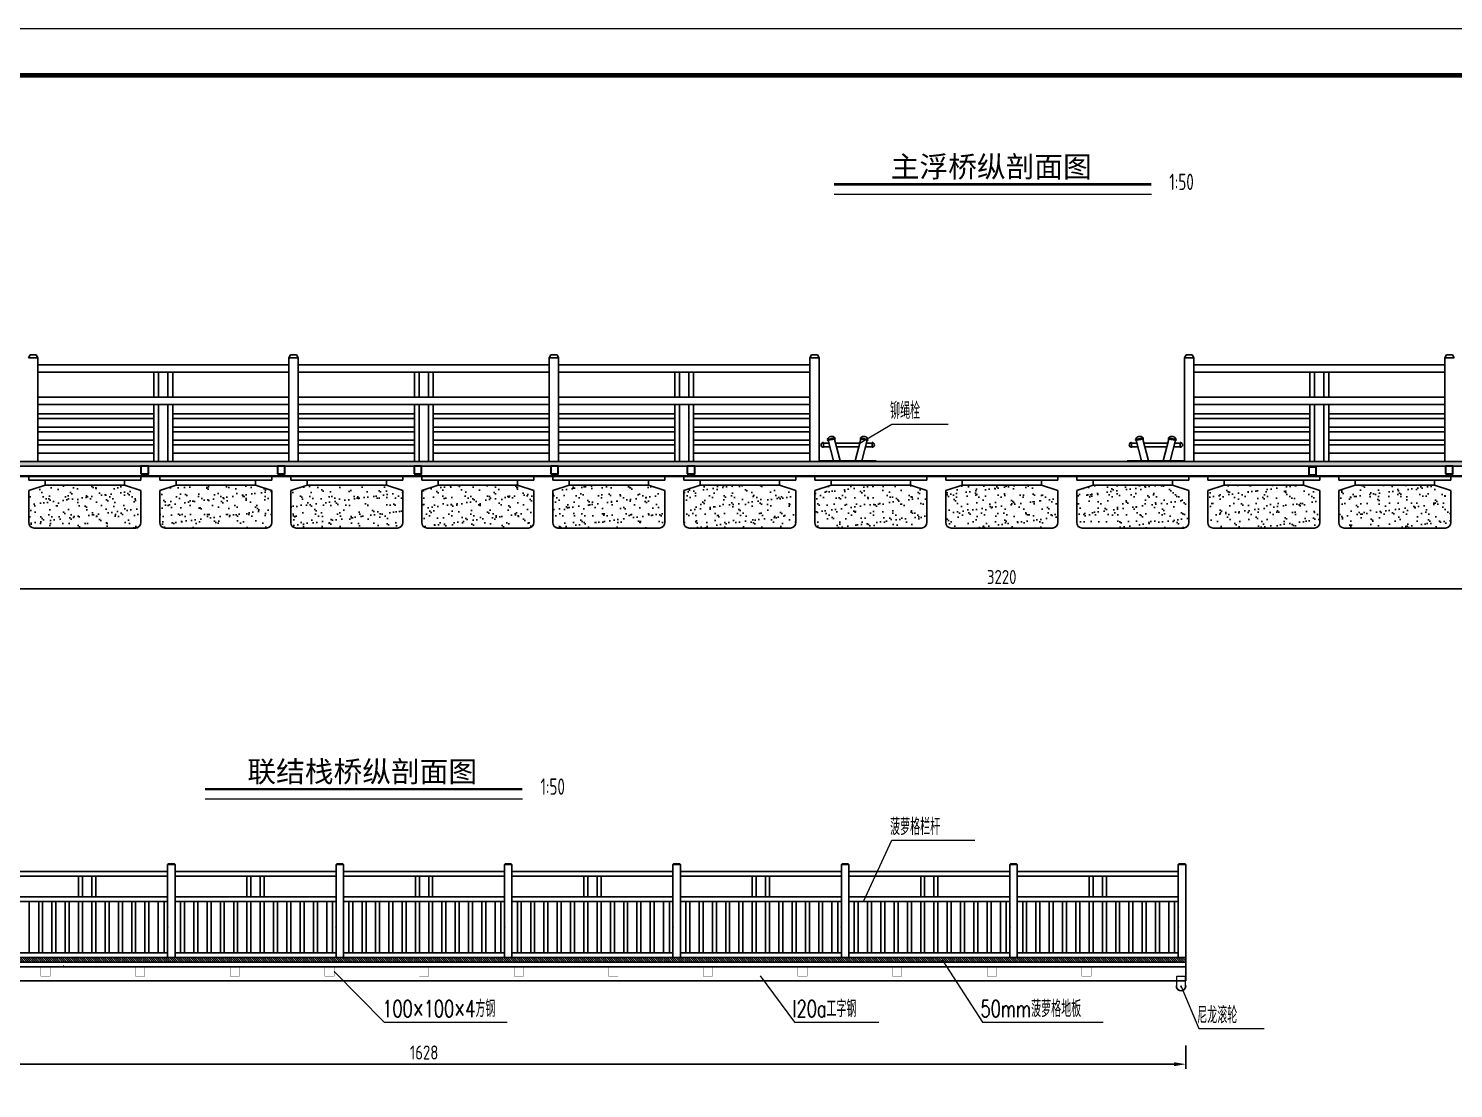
# Model space of a CAD drawing. Header units: inches. Extents: x 23 to 70, y 0 to 119.
# Drawn here: x 31.71 to 46.94, y 9.22 to 20.55 of the extents above; entities that cross this region are included whole.
import ezdxf
from ezdxf.enums import TextEntityAlignment as Align

# ---------------------------------------------------------------- set-up
doc = ezdxf.new("R2010")
doc.units = ezdxf.units.IN
doc.header["$MEASUREMENT"] = 0
for name, color, linetype, lineweight in [('00标注文字', 2, 'Continuous', 15), ('JZYS-01-文本层', 7, 'Continuous', 18), ('PUBTEXT', 161, 'Continuous', 0)]:
    doc.layers.add(name, color=color, linetype=linetype, lineweight=lineweight)
for name, color, linetype in [('DXPM', 4, 'Continuous'), ('lmmt', 2, 'Continuous'), ('图框', 7, 'Continuous'), ('标尺', 1, 'Continuous'), ('栏杆', 2, 'Continuous'), ('粗线', 6, 'Continuous'), ('辅助', 7, 'Continuous')]:
    doc.layers.add(name, color=color, linetype=linetype)
doc.styles.get("Standard").update_dxf_attribs({"font": 'txt', "bigfont": 'gbcbig.shx'})
doc.styles.add('TSSD_Dimension', font='tssdeng.shx', dxfattribs={"width": 0.8, "bigfont": 'hztxt.shx'})
doc.styles.add('黑体', font='')
doc.styles.get('黑体').set_extended_font_data('SimHei')
doc.dimstyles.new('TSSD_200_1_3.5', dxfattribs={"dimscale": 0.25, "dimtxt": 2.85, "dimasz": 2.5, "dimexe": 1, "dimexo": 2.5, "dimgap": 1, "dimtad": 1, "dimdec": 0, "dimlfac": 100, "dimzin": 0, "dimdsep": 46, "dimtxsty": 'TSSD_Dimension', "dimcen": 0, "dimdle": 1, "dimclrd": 3, "dimclre": 3, "dimclrt": 7, "dimadec": 1, "dimazin": 0, "dimtfac": 1, "dimtdec": 0, "dimtix": 1, "dimtmove": 2, "dimatfit": 3, "dimfxl": 5, "dimfxlon": 1, "dimtolj": 1, "dimtzin": 0, "dimarcsym": 0})

# ---------------------------------------------------------------- blocks, each defined once
blk = doc.blocks.new('1234')
at = {"layer": '栏杆'}
h = blk.add_hatch(dxfattribs=at)
h.set_pattern_fill('ANSI31', color=251, scale=5)
h.set_pattern_definition([(45, (0, 13.417), (-11.22532015, 11.22532015), [])])
h.paths.add_polyline_path([(7417846, 3829169), (7434126, 3829169), (7434126, 3829219), (7417846, 3829219)])
at = {"layer": 'PUBTEXT', "color": 7, "linetype": 'ByBlock', "lineweight": 0, "ltscale": 0.15}
for p, q in [((7428726, 3829169), (7429811, 3829169)), ((7429836, 3829129), (7429837, 3829129))]:
    blk.add_line(p, q, dxfattribs=at)
at = {"layer": 'PUBTEXT', "color": 7, "linetype": 'ByBlock', "lineweight": 0, "ltscale": 0.15, "const_width": 3.12}
for points in [[(7417846, 3829019), (7417846, 3829119), (7417946, 3829119), (7417946, 3829019)], [(7418857, 3829019), (7418857, 3829119), (7418957, 3829119), (7418957, 3829019)], [(7419868, 3829019), (7419868, 3829119), (7419968, 3829119), (7419968, 3829019)], [(7420879, 3829019), (7420879, 3829119), (7420979, 3829119), (7420979, 3829019)], [(7421891, 3829019), (7421891, 3829119), (7421991, 3829119), (7421991, 3829019)], [(7422902, 3829019), (7422902, 3829119), (7423002, 3829119), (7423002, 3829019)], [(7423913, 3829019), (7423913, 3829119), (7424013, 3829119), (7424013, 3829019)], [(7424924, 3829019), (7424924, 3829119), (7425024, 3829119), (7425024, 3829019)], [(7425936, 3829019), (7425936, 3829119), (7426036, 3829119), (7426036, 3829019)], [(7426947, 3829019), (7426947, 3829119), (7427047, 3829119), (7427047, 3829019)], [(7427958, 3829019), (7427958, 3829119), (7428058, 3829119), (7428058, 3829019)], [(7428969, 3829019), (7428969, 3829119), (7429069, 3829119), (7429069, 3829019)], [(7429981, 3829019), (7429981, 3829119), (7430081, 3829119), (7430081, 3829019)]]:
    blk.add_lwpolyline(points, close=True, dxfattribs=at)
at = {"layer": '栏杆', "color": 2}
for p, q in [((7417846, 3830212), (7417853, 3830219)), ((7417846, 3830212), (7417846, 3829219)), ((7417926, 3830212), (7417846, 3830212)), ((7417853, 3830219), (7417918, 3830219)), ((7417926, 3830212), (7417918, 3830219)), ((7417926, 3830212), (7417926, 3829219)), ((7419646, 3830212), (7419653, 3830219)), ((7419646, 3830212), (7419646, 3829219)), ((7419726, 3830212), (7419646, 3830212)), ((7419653, 3830219), (7419718, 3830219)), ((7419726, 3830212), (7419718, 3830219)), ((7419726, 3830212), (7419726, 3829219)), ((7421446, 3830212), (7421453, 3830219)), ((7421446, 3830212), (7421446, 3829219)), ((7421526, 3830212), (7421446, 3830212)), ((7421453, 3830219), (7421518, 3830219)), ((7421526, 3830212), (7421518, 3830219)), ((7421526, 3830212), (7421526, 3829219)), ((7423246, 3830212), (7423253, 3830219)), ((7423246, 3830212), (7423246, 3829219)), ((7423326, 3830212), (7423246, 3830212)), ((7423253, 3830219), (7423318, 3830219)), ((7423326, 3830212), (7423318, 3830219)), ((7423326, 3830212), (7423326, 3829219)), ((7425046, 3830212), (7425053, 3830219)), ((7425046, 3830212), (7425046, 3829219)), ((7425126, 3830212), (7425046, 3830212)), ((7425053, 3830219), (7425118, 3830219)), ((7425126, 3830212), (7425118, 3830219)), ((7425126, 3830212), (7425126, 3829219)), ((7426846, 3830212), (7426853, 3830219)), ((7426846, 3830212), (7426846, 3829219)), ((7426926, 3830212), (7426846, 3830212)), ((7426853, 3830219), (7426918, 3830219)), ((7426926, 3830212), (7426918, 3830219)), ((7426926, 3830212), (7426926, 3829219)), ((7428646, 3830212), (7428653, 3830219)), ((7428646, 3830212), (7428646, 3829219)), ((7428726, 3830212), (7428646, 3830212)), ((7428653, 3830219), (7428718, 3830219)), ((7428726, 3830212), (7428718, 3830219)), ((7428726, 3830212), (7428726, 3829219)), ((7419646, 3830139), (7417926, 3830139)), ((7419646, 3830089), (7417926, 3830089)), ((7418694, 3830089), (7418694, 3829869)), ((7418736, 3830089), (7418736, 3829869)), ((7418836, 3830089), (7418836, 3829869)), ((7418878, 3830089), (7418878, 3829869)), ((7421446, 3830139), (7419726, 3830139)), ((7421446, 3830089), (7419726, 3830089)), ((7420494, 3830089), (7420494, 3829869)), ((7420536, 3830089), (7420536, 3829869)), ((7420636, 3830089), (7420636, 3829869)), ((7420678, 3830089), (7420678, 3829869)), ((7423246, 3830139), (7421526, 3830139)), ((7423246, 3830089), (7421526, 3830089)), ((7422294, 3830089), (7422294, 3829869)), ((7422336, 3830089), (7422336, 3829869)), ((7422436, 3830089), (7422436, 3829869)), ((7422478, 3830089), (7422478, 3829869)), ((7425046, 3830139), (7423326, 3830139)), ((7425046, 3830089), (7423326, 3830089)), ((7424094, 3830089), (7424094, 3829869)), ((7424136, 3830089), (7424136, 3829869)), ((7424236, 3830089), (7424236, 3829869)), ((7424278, 3830089), (7424278, 3829869)), ((7426846, 3830139), (7425126, 3830139)), ((7426846, 3830089), (7425126, 3830089)), ((7425894, 3830089), (7425894, 3829869)), ((7425936, 3830089), (7425936, 3829869)), ((7426036, 3830089), (7426036, 3829869)), ((7426078, 3830089), (7426078, 3829869)), ((7428646, 3830139), (7426926, 3830139)), ((7428646, 3830089), (7426926, 3830089)), ((7427694, 3830089), (7427694, 3829869)), ((7427736, 3830089), (7427736, 3829869)), ((7427836, 3830089), (7427836, 3829869)), ((7427878, 3830089), (7427878, 3829869)), ((7430446, 3830139), (7428726, 3830139)), ((7430446, 3830089), (7428726, 3830089)), ((7429494, 3830089), (7429494, 3829869)), ((7429536, 3830089), (7429536, 3829869)), ((7429636, 3830089), (7429636, 3829869)), ((7429678, 3830089), (7429678, 3829869)), ((7417926, 3829869), (7418711, 3829869)), ((7417926, 3829819), (7418711, 3829819)), ((7417964, 3829819), (7417964, 3829269)), ((7418026, 3829819), (7418026, 3829269)), ((7418126, 3829819), (7418126, 3829269)), ((7418168, 3829819), (7418168, 3829269)), ((7418268, 3829819), (7418268, 3829269)), ((7418310, 3829819), (7418310, 3829269)), ((7418410, 3829819), (7418410, 3829269)), ((7418452, 3829819), (7418452, 3829269)), ((7418552, 3829819), (7418552, 3829269)), ((7418594, 3829819), (7418594, 3829269)), ((7418694, 3829819), (7418694, 3829269)), ((7418711, 3829869), (7419646, 3829869)), ((7418711, 3829819), (7419646, 3829819)), ((7418736, 3829819), (7418736, 3829269)), ((7418836, 3829819), (7418836, 3829269)), ((7418878, 3829819), (7418878, 3829269)), ((7418978, 3829819), (7418978, 3829269)), ((7419020, 3829819), (7419020, 3829269)), ((7419120, 3829819), (7419120, 3829269)), ((7419162, 3829819), (7419162, 3829269)), ((7419262, 3829819), (7419262, 3829269)), ((7419304, 3829819), (7419304, 3829269)), ((7419404, 3829819), (7419404, 3829269)), ((7419446, 3829819), (7419446, 3829269)), ((7419546, 3829819), (7419546, 3829269)), ((7419588, 3829819), (7419588, 3829269)), ((7419726, 3829869), (7420511, 3829869)), ((7419726, 3829819), (7420511, 3829819)), ((7419764, 3829819), (7419764, 3829269)), ((7419826, 3829819), (7419826, 3829269)), ((7419926, 3829819), (7419926, 3829269)), ((7419968, 3829819), (7419968, 3829269)), ((7420068, 3829819), (7420068, 3829269)), ((7420110, 3829819), (7420110, 3829269)), ((7420210, 3829819), (7420210, 3829269)), ((7420252, 3829819), (7420252, 3829269)), ((7420352, 3829819), (7420352, 3829269)), ((7420394, 3829819), (7420394, 3829269)), ((7420494, 3829819), (7420494, 3829269)), ((7420511, 3829869), (7421446, 3829869)), ((7420511, 3829819), (7421446, 3829819)), ((7420536, 3829819), (7420536, 3829269)), ((7420636, 3829819), (7420636, 3829269)), ((7420678, 3829819), (7420678, 3829269)), ((7420778, 3829819), (7420778, 3829269)), ((7420820, 3829819), (7420820, 3829269)), ((7420920, 3829819), (7420920, 3829269)), ((7420962, 3829819), (7420962, 3829269)), ((7421062, 3829819), (7421062, 3829269)), ((7421104, 3829819), (7421104, 3829269)), ((7421204, 3829819), (7421204, 3829269)), ((7421246, 3829819), (7421246, 3829269)), ((7421346, 3829819), (7421346, 3829269)), ((7421388, 3829819), (7421388, 3829269)), ((7421526, 3829869), (7422311, 3829869)), ((7421526, 3829819), (7422311, 3829819)), ((7421564, 3829819), (7421564, 3829269)), ((7421626, 3829819), (7421626, 3829269)), ((7421726, 3829819), (7421726, 3829269)), ((7421768, 3829819), (7421768, 3829269)), ((7421868, 3829819), (7421868, 3829269)), ((7421910, 3829819), (7421910, 3829269)), ((7422010, 3829819), (7422010, 3829269)), ((7422052, 3829819), (7422052, 3829269)), ((7422152, 3829819), (7422152, 3829269)), ((7422194, 3829819), (7422194, 3829269)), ((7422294, 3829819), (7422294, 3829269)), ((7422311, 3829869), (7423246, 3829869)), ((7422311, 3829819), (7423246, 3829819)), ((7422336, 3829819), (7422336, 3829269)), ((7422436, 3829819), (7422436, 3829269)), ((7422478, 3829819), (7422478, 3829269)), ((7422578, 3829819), (7422578, 3829269)), ((7422620, 3829819), (7422620, 3829269)), ((7422720, 3829819), (7422720, 3829269)), ((7422762, 3829819), (7422762, 3829269)), ((7422862, 3829819), (7422862, 3829269)), ((7422904, 3829819), (7422904, 3829269)), ((7423004, 3829819), (7423004, 3829269)), ((7423046, 3829819), (7423046, 3829269)), ((7423146, 3829819), (7423146, 3829269)), ((7423188, 3829819), (7423188, 3829269)), ((7423326, 3829869), (7424111, 3829869)), ((7423326, 3829819), (7424111, 3829819)), ((7423364, 3829819), (7423364, 3829269)), ((7423426, 3829819), (7423426, 3829269)), ((7423526, 3829819), (7423526, 3829269)), ((7423568, 3829819), (7423568, 3829269)), ((7423668, 3829819), (7423668, 3829269)), ((7423710, 3829819), (7423710, 3829269)), ((7423810, 3829819), (7423810, 3829269)), ((7423852, 3829819), (7423852, 3829269)), ((7423952, 3829819), (7423952, 3829269)), ((7423994, 3829819), (7423994, 3829269)), ((7424094, 3829819), (7424094, 3829269)), ((7424111, 3829869), (7425046, 3829869)), ((7424111, 3829819), (7425046, 3829819)), ((7424136, 3829819), (7424136, 3829269)), ((7424236, 3829819), (7424236, 3829269)), ((7424278, 3829819), (7424278, 3829269)), ((7424378, 3829819), (7424378, 3829269)), ((7424420, 3829819), (7424420, 3829269)), ((7424520, 3829819), (7424520, 3829269)), ((7424562, 3829819), (7424562, 3829269)), ((7424662, 3829819), (7424662, 3829269)), ((7424704, 3829819), (7424704, 3829269)), ((7424804, 3829819), (7424804, 3829269)), ((7424846, 3829819), (7424846, 3829269)), ((7424946, 3829819), (7424946, 3829269)), ((7424988, 3829819), (7424988, 3829269)), ((7425126, 3829869), (7425911, 3829869)), ((7425126, 3829819), (7425911, 3829819)), ((7425164, 3829819), (7425164, 3829269)), ((7425226, 3829819), (7425226, 3829269)), ((7425326, 3829819), (7425326, 3829269)), ((7425368, 3829819), (7425368, 3829269)), ((7425468, 3829819), (7425468, 3829269)), ((7425510, 3829819), (7425510, 3829269)), ((7425610, 3829819), (7425610, 3829269)), ((7425652, 3829819), (7425652, 3829269)), ((7425752, 3829819), (7425752, 3829269)), ((7425794, 3829819), (7425794, 3829269)), ((7425894, 3829819), (7425894, 3829269)), ((7425911, 3829869), (7426846, 3829869)), ((7425911, 3829819), (7426846, 3829819)), ((7425936, 3829819), (7425936, 3829269)), ((7426036, 3829819), (7426036, 3829269)), ((7426078, 3829819), (7426078, 3829269)), ((7426178, 3829819), (7426178, 3829269)), ((7426220, 3829819), (7426220, 3829269)), ((7426320, 3829819), (7426320, 3829269)), ((7426362, 3829819), (7426362, 3829269)), ((7426462, 3829819), (7426462, 3829269)), ((7426504, 3829819), (7426504, 3829269)), ((7426604, 3829819), (7426604, 3829269)), ((7426646, 3829819), (7426646, 3829269)), ((7426746, 3829819), (7426746, 3829269)), ((7426788, 3829819), (7426788, 3829269)), ((7426926, 3829869), (7427711, 3829869)), ((7426926, 3829819), (7427711, 3829819)), ((7426964, 3829819), (7426964, 3829269)), ((7427026, 3829819), (7427026, 3829269)), ((7427126, 3829819), (7427126, 3829269)), ((7427168, 3829819), (7427168, 3829269)), ((7427268, 3829819), (7427268, 3829269)), ((7427310, 3829819), (7427310, 3829269)), ((7427410, 3829819), (7427410, 3829269)), ((7427452, 3829819), (7427452, 3829269)), ((7427552, 3829819), (7427552, 3829269)), ((7427594, 3829819), (7427594, 3829269)), ((7427694, 3829819), (7427694, 3829269)), ((7427711, 3829869), (7428646, 3829869)), ((7427711, 3829819), (7428646, 3829819)), ((7427736, 3829819), (7427736, 3829269)), ((7427836, 3829819), (7427836, 3829269)), ((7427878, 3829819), (7427878, 3829269)), ((7427978, 3829819), (7427978, 3829269)), ((7428020, 3829819), (7428020, 3829269)), ((7428120, 3829819), (7428120, 3829269)), ((7428162, 3829819), (7428162, 3829269)), ((7428262, 3829819), (7428262, 3829269)), ((7428304, 3829819), (7428304, 3829269)), ((7428404, 3829819), (7428404, 3829269)), ((7428446, 3829819), (7428446, 3829269)), ((7428546, 3829819), (7428546, 3829269)), ((7428588, 3829819), (7428588, 3829269)), ((7428726, 3829869), (7429511, 3829869)), ((7428726, 3829819), (7429511, 3829819)), ((7428764, 3829819), (7428764, 3829269)), ((7428826, 3829819), (7428826, 3829269)), ((7428926, 3829819), (7428926, 3829269)), ((7428968, 3829819), (7428968, 3829269)), ((7429068, 3829819), (7429068, 3829269)), ((7429110, 3829819), (7429110, 3829269)), ((7429210, 3829819), (7429210, 3829269)), ((7429252, 3829819), (7429252, 3829269)), ((7429352, 3829819), (7429352, 3829269)), ((7429394, 3829819), (7429394, 3829269)), ((7429494, 3829819), (7429494, 3829269)), ((7429511, 3829869), (7430446, 3829869)), ((7429511, 3829819), (7430446, 3829819)), ((7429536, 3829819), (7429536, 3829269)), ((7429636, 3829819), (7429636, 3829269)), ((7429678, 3829819), (7429678, 3829269)), ((7429778, 3829819), (7429778, 3829269)), ((7429820, 3829819), (7429820, 3829269)), ((7429920, 3829819), (7429920, 3829269)), ((7429962, 3829819), (7429962, 3829269)), ((7430062, 3829819), (7430062, 3829269)), ((7430104, 3829819), (7430104, 3829269)), ((7430204, 3829819), (7430204, 3829269)), ((7417846, 3829219), (7417926, 3829219)), ((7417926, 3829269), (7418890, 3829269)), ((7418890, 3829269), (7419646, 3829269)), ((7419646, 3829219), (7419726, 3829219)), ((7419726, 3829269), (7420690, 3829269)), ((7420690, 3829269), (7421446, 3829269)), ((7421446, 3829219), (7421526, 3829219)), ((7421526, 3829269), (7422490, 3829269)), ((7422490, 3829269), (7423246, 3829269)), ((7423246, 3829219), (7423326, 3829219)), ((7423326, 3829269), (7424290, 3829269)), ((7424290, 3829269), (7425046, 3829269)), ((7425046, 3829219), (7425126, 3829219)), ((7425126, 3829269), (7426090, 3829269)), ((7426090, 3829269), (7426846, 3829269)), ((7426846, 3829219), (7426926, 3829219)), ((7426926, 3829269), (7427890, 3829269)), ((7427890, 3829269), (7428646, 3829269)), ((7428646, 3829219), (7428726, 3829219)), ((7428726, 3829269), (7429690, 3829269)), ((7429690, 3829269), (7430446, 3829269))]:
    blk.add_line(p, q, dxfattribs=at)
at = {"layer": '栏杆', "color": 7}
for p, q in [((7434126, 3829219), (7417846, 3829219)), ((7417846, 3829169), (7417846, 3828969)), ((7434126, 3829169), (7417846, 3829169)), ((7434126, 3829169), (7428646, 3829169)), ((7434126, 3829119), (7417846, 3829119)), ((7434126, 3828969), (7417846, 3828969))]:
    blk.add_line(p, q, dxfattribs=at)
at = {"layer": '栏杆', "color": 25}
blk.add_lwpolyline([(7417846, 3829169), (7434126, 3829169), (7434126, 3829219), (7417846, 3829219)], close=True, dxfattribs=at)
at = {"layer": '栏杆', "color": 7}
for p in [(7417925, 3829544), (7419725, 3829544), (7421525, 3829544), (7423325, 3829544), (7425125, 3829544), (7426925, 3829544), (7428725, 3829544)]:
    blk.add_point(p, dxfattribs=at)
at = {"layer": '粗线', "linetype": 'ByBlock', "lineweight": 0, "ltscale": 2}
blk.add_line((7417851, 3829017), (7417941, 3829017), dxfattribs=at)
for points in [[(7417851, 3829017), (7417851, 3828909)], [(7417941, 3828909), (7417941, 3829017)]]:
    blk.add_lwpolyline(points, dxfattribs=at)
blk.add_circle((7417896, 3828909), 5, dxfattribs=at)
for radius, start, end in [(50, 154.1581, 25.8419), (45, 180, 0)]:
    blk.add_arc((7417896, 3828909), radius, start, end, dxfattribs=at)
blk = doc.blocks.new('*D215')
at = {"layer": 'Defpoints', "color": 0, "transparency": 16777216}
for p in [(27.799, 10.62), (44.079, 10.52), (44.079, 9.48)]:
    blk.add_point(p, dxfattribs=at)
at = {"layer": '辅助', "color": 3, "linetype": 'ByBlock', "lineweight": -2, "transparency": 16777216}
for p, q in [((27.799, 9.68), (27.799, 9.43)), ((44.079, 9.68), (44.079, 9.43))]:
    blk.add_line(p, q, dxfattribs=at)
at = {"layer": '辅助', "color": 3, "lineweight": -2, "transparency": 16777216}
blk.add_line((27.924, 9.48), (43.954, 9.48), dxfattribs=at)
at = {"layer": '辅助', "color": 3, "transparency": 16777216}
for points in [[(27.924, 9.501), (27.924, 9.459), (27.799, 9.48)], [(43.954, 9.501), (43.954, 9.459), (44.079, 9.48)]]:
    blk.add_solid(points, dxfattribs=at)
at = {"layer": '辅助', "color": 7, "transparency": 16777216, "insert": (35.939, 9.605), "char_height": 0.15, "attachment_point": 5, "style": 'TSSD_Dimension'}
blk.add_mtext('\\A1;1628', dxfattribs=at)
blk = doc.blocks.new('12')
at = {"layer": '标尺'}
h = blk.add_hatch(dxfattribs=at)
h.set_pattern_fill('AR-SAND', color=251, scale=3)
h.set_pattern_definition([(37.5, (1537.07, -550), (-4.8000939, 146.8239712), [0, -115.824, 0, -129.54, 0, -123.825]), (7.5, (1537.07, -550), (134.856985, 215.04753), [0, -62.484, 0, -104.394, 0, -40.005]), (327.5, (1443.35, -550), (237.297711, 0.4311554), [0, -38.1, 0, -137.16, 0, -179.07]), (317.5, (1443.35, -550), (229.0669357, 66.878797), [0, -19.05, 0, -89.916, 0, -102.87])])
h.paths.add_polyline_path([(7326599, 3802014), (7326424, 3802071), (7325574, 3802071), (7325399, 3802014), (7325399, 3801674, 0.414214), (7325459, 3801614), (7326539, 3801614, 0.414214), (7326599, 3801674)])
at = {"layer": '栏杆', "color": 5}
for p, q in [((7325399, 3802164), (7325399, 3802126)), ((7326599, 3802164), (7325399, 3802164)), ((7325399, 3802126), (7326599, 3802126)), ((7325574, 3802071), (7325399, 3802014)), ((7325574, 3802126), (7325574, 3802071)), ((7325574, 3802071), (7326424, 3802071)), ((7326424, 3802126), (7326424, 3802071)), ((7326424, 3802071), (7326599, 3802014)), ((7326599, 3802126), (7326599, 3802164)), ((7325399, 3802014), (7325399, 3801674)), ((7326599, 3801674), (7326599, 3802014)), ((7325459, 3801614), (7326539, 3801614))]:
    blk.add_line(p, q, dxfattribs=at)
for centre, start, end in [((7325459, 3801674), 180, 270), ((7326539, 3801674), 270, 0)]:
    blk.add_arc(centre, 60, start, end, dxfattribs=at)
blk = doc.blocks.new('*D219')
at = {"layer": 'Defpoints', "color": 0, "transparency": 16777216}
for p in [(26.012, 15.76), (58.212, 15.76), (58.212, 14.562)]:
    blk.add_point(p, dxfattribs=at)
at = {"layer": '辅助', "color": 3, "linetype": 'ByBlock', "lineweight": -2, "transparency": 16777216}
for p, q in [((26.012, 14.762), (26.012, 14.512)), ((58.212, 14.762), (58.212, 14.512))]:
    blk.add_line(p, q, dxfattribs=at)
at = {"layer": '辅助', "color": 3, "lineweight": -2, "transparency": 16777216}
blk.add_line((26.137, 14.562), (58.087, 14.562), dxfattribs=at)
at = {"layer": '辅助', "color": 3, "transparency": 16777216}
for points in [[(26.137, 14.583), (26.137, 14.541), (26.012, 14.562)], [(58.087, 14.583), (58.087, 14.541), (58.212, 14.562)]]:
    blk.add_solid(points, dxfattribs=at)
at = {"layer": '辅助', "color": 7, "transparency": 16777216, "insert": (42.112, 14.687), "char_height": 0.15, "attachment_point": 5, "style": 'TSSD_Dimension'}
blk.add_mtext('\\A1;3220', dxfattribs=at)
blk = doc.blocks.new('A$C54130089')
at = {"color": 2}
for p, q in [((35, 204), (40, 204)), ((35, 154), (40, 154)), ((40, 204), (40, 154)), ((40, 199), (99, 199)), ((40, 159), (109, 159)), ((163, 254), (84, 238)), ((148, 10), (91, 228)), ((160, 242), (92, 228)), ((220, 10), (160, 242)), ((171, 199), (429, 199)), ((182, 159), (418, 159)), ((380, 10), (440, 242)), ((437, 254), (516, 238)), ((440, 242), (508, 228)), ((452, 10), (509, 228)), ((560, 159), (491, 159)), ((560, 199), (501, 199)), ((560, 204), (560, 154)), ((565, 204), (560, 204)), ((565, 154), (560, 154))]:
    blk.add_line(p, q, dxfattribs=at)
for points in [[(92, 228), (87, 227), (84, 238, -0.591967), (163, 254), (165, 243), (160, 242)], [(508, 228), (513, 227), (516, 238, 0.591967), (437, 254), (435, 243), (440, 242)]]:
    blk.add_lwpolyline(points, format="xyb", dxfattribs=at)
blk.add_lwpolyline([(-5, 10), (605, 10), (605, 0), (-5, 0)], close=True, dxfattribs=at)
for centre, start, end in [((41, 179), 102.6804, 257.3196), ((559, 179), 282.6804, 77.3196)]:
    blk.add_arc(centre, 25.6, start, end, dxfattribs=at)

msp = doc.modelspace()

# ---------------------------------------------------------------- hatches: boundary and pattern name
at = {"layer": 'lmmt'}
h = msp.add_hatch(dxfattribs=at)
h.set_pattern_fill('BRASS', color=251, scale=0.004)
h.set_pattern_definition([(0, (-7297.74936, -3786.954045), (0, 0.0254), []), (0, (-7297.74936, -3786.941345), (0, 0.0254), [0.0127, -0.00635])])
h.paths.add_polyline_path([(26.012, 15.92), (58.212, 15.92), (58.212, 15.87), (26.012, 15.87)])

# ---------------------------------------------------------------- linework, layer by layer
at = {"linetype": 'Continuous', "lineweight": 18, "const_width": 0.05}
msp.add_lwpolyline([(24.541, 20.05), (59.916, 20.05), (59.916, 0.05), (24.541, 0.05)], close=True, dxfattribs=at)
at = {"layer": '00标注文字'}
for points in [[(40.595, 16.119), (40.936, 16.321), (41.54, 16.321)], [(40.634, 11.22), (40.937, 11.874), (41.825, 11.874)], [(41.475, 10.595), (41.905, 9.93), (43.196, 9.93)], [(34.978, 10.47), (35.512, 9.93), (36.827, 9.93)], [(39.529, 10.426), (39.896, 9.93), (40.8, 9.93)], [(44.029, 10.31), (44.22, 9.862), (44.918, 9.862)]]:
    msp.add_lwpolyline(points, dxfattribs=at)
at = {"layer": 'JZYS-01-文本层', "const_width": 0.025, "flags": 128}
for points in [[(40.321, 18.884), (43.711, 18.884)], [(33.599, 12.419), (36.989, 12.419)]]:
    msp.add_lwpolyline(points, dxfattribs=at)
at = {"layer": 'JZYS-01-文本层', "flags": 128}
for points in [[(40.321, 18.78), (43.711, 18.78)], [(33.599, 12.316), (36.989, 12.316)]]:
    msp.add_lwpolyline(points, dxfattribs=at)
at = {"layer": 'lmmt', "color": 2}
for p, q in [((31.71, 17.03), (31.728, 17.06)), ((31.792, 17.06), (31.728, 17.06)), ((31.81, 17.03), (31.792, 17.06)), ((34.494, 17.03), (34.512, 17.06)), ((34.576, 17.06), (34.512, 17.06)), ((34.594, 17.03), (34.576, 17.06)), ((37.277, 17.03), (37.295, 17.06)), ((37.36, 17.06), (37.295, 17.06)), ((37.377, 17.03), (37.36, 17.06)), ((40.061, 17.03), (40.079, 17.06)), ((40.143, 17.06), (40.079, 17.06)), ((40.161, 17.03), (40.143, 17.06)), ((44.064, 17.03), (44.082, 17.06)), ((44.082, 17.06), (44.146, 17.06)), ((44.164, 17.03), (44.146, 17.06)), ((46.847, 17.03), (46.865, 17.06)), ((46.865, 17.06), (46.93, 17.06)), ((46.947, 17.03), (46.93, 17.06)), ((31.81, 17.03), (31.71, 17.03)), ((31.81, 15.92), (31.81, 17.03)), ((31.81, 16.955), (34.494, 16.955)), ((34.494, 15.92), (34.494, 17.03)), ((34.594, 17.03), (34.494, 17.03)), ((34.594, 15.92), (34.594, 17.03)), ((34.594, 16.955), (37.277, 16.955)), ((37.277, 15.92), (37.277, 17.03)), ((37.377, 17.03), (37.277, 17.03)), ((37.377, 15.92), (37.377, 17.03)), ((37.377, 16.955), (40.061, 16.955)), ((40.061, 15.92), (40.061, 17.03)), ((40.161, 17.03), (40.061, 17.03)), ((40.161, 15.92), (40.161, 17.03)), ((44.064, 15.92), (44.064, 17.03)), ((44.064, 17.03), (44.164, 17.03)), ((44.164, 15.92), (44.164, 17.03)), ((46.847, 16.955), (44.164, 16.955)), ((46.847, 15.92), (46.847, 17.03)), ((46.847, 17.03), (46.947, 17.03)), ((31.81, 16.878), (34.494, 16.878)), ((33.052, 16.878), (33.052, 16.608)), ((33.102, 16.878), (33.102, 16.608)), ((33.202, 16.878), (33.202, 16.608)), ((33.252, 16.878), (33.252, 16.608)), ((34.594, 16.878), (37.277, 16.878)), ((35.836, 16.878), (35.836, 16.608)), ((35.886, 16.878), (35.886, 16.608)), ((35.986, 16.878), (35.986, 16.608)), ((36.036, 16.878), (36.036, 16.608)), ((37.377, 16.878), (40.061, 16.878)), ((38.619, 16.878), (38.619, 16.608)), ((38.669, 16.878), (38.669, 16.608)), ((38.769, 16.878), (38.769, 16.608)), ((38.819, 16.878), (38.819, 16.608)), ((46.847, 16.878), (44.164, 16.878)), ((45.406, 16.878), (45.406, 16.608)), ((45.456, 16.878), (45.456, 16.608)), ((45.556, 16.878), (45.556, 16.608)), ((45.606, 16.878), (45.606, 16.608)), ((31.81, 16.608), (34.494, 16.608)), ((34.594, 16.608), (37.277, 16.608)), ((37.377, 16.608), (40.061, 16.608)), ((46.847, 16.608), (44.164, 16.608)), ((31.81, 16.53), (34.494, 16.53)), ((33.052, 16.53), (33.052, 15.92)), ((33.102, 16.53), (33.102, 15.92)), ((33.202, 16.53), (33.202, 15.92)), ((33.252, 16.53), (33.252, 15.92)), ((34.594, 16.53), (37.277, 16.53)), ((35.836, 16.53), (35.836, 15.92)), ((35.886, 16.53), (35.886, 15.92)), ((35.986, 16.53), (35.986, 15.92)), ((36.036, 16.53), (36.036, 15.92)), ((37.377, 16.53), (40.061, 16.53)), ((38.619, 16.53), (38.619, 15.92)), ((38.669, 16.53), (38.669, 15.92)), ((38.769, 16.53), (38.769, 15.92)), ((38.819, 16.53), (38.819, 15.92)), ((46.847, 16.53), (44.164, 16.53)), ((45.406, 16.53), (45.406, 15.92)), ((45.456, 16.53), (45.456, 15.92)), ((45.556, 16.53), (45.556, 15.92)), ((45.606, 16.53), (45.606, 15.92)), ((31.81, 16.43), (33.052, 16.43)), ((31.81, 16.38), (33.052, 16.38)), ((33.252, 16.43), (34.494, 16.43)), ((33.252, 16.38), (34.494, 16.38)), ((34.594, 16.43), (35.836, 16.43)), ((34.594, 16.38), (35.836, 16.38)), ((36.036, 16.43), (37.277, 16.43)), ((36.036, 16.38), (37.277, 16.38)), ((37.377, 16.43), (38.619, 16.43)), ((37.377, 16.38), (38.619, 16.38)), ((38.819, 16.43), (40.061, 16.43)), ((38.819, 16.38), (40.061, 16.38)), ((45.406, 16.43), (44.164, 16.43)), ((45.406, 16.38), (44.164, 16.38)), ((46.847, 16.43), (45.606, 16.43)), ((46.847, 16.38), (45.606, 16.38)), ((31.81, 16.29), (33.052, 16.29)), ((31.81, 16.24), (33.052, 16.24)), ((31.81, 16.15), (33.052, 16.15)), ((33.252, 16.29), (34.494, 16.29)), ((33.252, 16.24), (34.494, 16.24)), ((33.252, 16.15), (34.494, 16.15)), ((34.594, 16.29), (35.836, 16.29)), ((34.594, 16.24), (35.836, 16.24)), ((34.594, 16.15), (35.836, 16.15)), ((36.036, 16.29), (37.277, 16.29)), ((36.036, 16.24), (37.277, 16.24)), ((36.036, 16.15), (37.277, 16.15)), ((37.377, 16.29), (38.619, 16.29)), ((37.377, 16.24), (38.619, 16.24)), ((37.377, 16.15), (38.619, 16.15)), ((38.819, 16.29), (40.061, 16.29)), ((38.819, 16.24), (40.061, 16.24)), ((38.819, 16.15), (40.061, 16.15)), ((45.406, 16.29), (44.164, 16.29)), ((45.406, 16.24), (44.164, 16.24)), ((45.406, 16.15), (44.164, 16.15)), ((46.847, 16.29), (45.606, 16.29)), ((46.847, 16.24), (45.606, 16.24)), ((46.847, 16.15), (45.606, 16.15)), ((31.81, 16.1), (33.052, 16.1)), ((31.81, 16.01), (33.052, 16.01)), ((33.252, 16.1), (34.494, 16.1)), ((33.252, 16.01), (34.494, 16.01)), ((34.594, 16.1), (35.836, 16.1)), ((34.594, 16.01), (35.836, 16.01)), ((36.036, 16.1), (37.277, 16.1)), ((36.036, 16.01), (37.277, 16.01)), ((37.377, 16.1), (38.619, 16.1)), ((37.377, 16.01), (38.619, 16.01)), ((38.819, 16.1), (40.061, 16.1)), ((38.819, 16.01), (40.061, 16.01)), ((45.406, 16.1), (44.164, 16.1)), ((45.406, 16.01), (44.164, 16.01)), ((46.847, 16.1), (45.606, 16.1)), ((46.847, 16.01), (45.606, 16.01))]:
    msp.add_line(p, q, dxfattribs=at)
at = {"layer": 'lmmt', "color": 0}
for p, q in [((26.012, 15.77), (58.132, 15.77)), ((26.012, 15.76), (58.212, 15.76))]:
    msp.add_line(p, q, dxfattribs=at)
at = {"layer": 'lmmt', "color": 2}
msp.add_lwpolyline([(26.012, 15.92), (58.212, 15.92), (58.212, 15.87), (26.012, 15.87)], close=True, dxfattribs=at)
at = {"layer": 'lmmt', "color": 7, "lineweight": 30}
for points in [[(32.912, 15.79), (32.992, 15.79), (32.992, 15.87), (32.912, 15.87)], [(34.372, 15.79), (34.452, 15.79), (34.452, 15.87), (34.372, 15.87)], [(35.832, 15.79), (35.912, 15.79), (35.912, 15.87), (35.832, 15.87)], [(37.292, 15.79), (37.372, 15.79), (37.372, 15.87), (37.292, 15.87)], [(38.752, 15.79), (38.832, 15.79), (38.832, 15.87), (38.752, 15.87)], [(45.393, 15.78), (45.473, 15.78), (45.473, 15.86), (45.393, 15.86)], [(46.853, 15.79), (46.933, 15.79), (46.933, 15.87), (46.853, 15.87)]]:
    msp.add_lwpolyline(points, close=True, dxfattribs=at)
at = {"layer": '图框', "color": 7, "linetype": 'Continuous', "lineweight": 18, "flags": 128}
msp.add_lwpolyline([(23.291, 20.55), (60.416, 20.55), (60.416, -0.45), (23.291, -0.45)], close=True, dxfattribs=at)

# ---------------------------------------------------------------- block references
at = {"layer": 'lmmt', "color": 2, "yscale": 0.001, "zscale": 0.001}
for p, xscale in [((40.766, 15.92), -0.001), ((43.459, 15.92), 0.001)]:
    msp.add_blockref('A$C54130089', p, dxfattribs=dict(at, xscale=xscale))
at = {"layer": 'lmmt', "color": 40, "xscale": 0.001, "yscale": 0.001, "zscale": 0.001}
for p in [(-7293.686, -3786.404), (-7292.286, -3786.404), (-7290.886, -3786.404), (-7289.486, -3786.404), (-7288.086, -3786.404), (-7286.686, -3786.404), (-7285.286, -3786.404), (-7283.886, -3786.404), (-7282.486, -3786.404), (-7281.086, -3786.404), (-7279.686, -3786.404)]:
    msp.add_blockref('12', p, dxfattribs=at)
at = {"layer": '栏杆', "color": 7, "xscale": -0.0009999999999999998, "yscale": 0.001, "zscale": 0.001, "rotation": 2.434084933611302e-08}
msp.add_blockref('1234', (7461.924, -3818.599), dxfattribs=at)

# ---------------------------------------------------------------- texts
at = {"layer": '00标注文字', "lineweight": 0, "width": 0.7}
for s, p in [('铆绳栓', (40.918, 16.375)), ('菠萝格栏杆', (40.919, 11.928)), ('100×100×4方钢', (35.493, 9.983)), ('I20a工字钢', (39.877, 9.983)), ('50mm菠萝格地板', (41.886, 9.983)), ('尼龙滚轮', (44.201, 9.915))]:
    msp.add_text(s, height=0.18, dxfattribs=at).set_placement(p)
at = {"layer": 'DXPM', "style": '黑体'}
for s, p in [('主浮桥纵剖面图', (42, 19.076)), ('联结栈桥纵剖面图', (35.278, 12.611))]:
    msp.add_text(s, height=0.225, dxfattribs=at).set_placement(p, align=Align.MIDDLE)
at = {"layer": 'JZYS-01-文本层', "style": 'TSSD_Dimension', "width": 0.7}
for p in [(43.903, 18.823), (37.182, 12.359)]:
    msp.add_text('1:50', height=0.175, dxfattribs=at).set_placement(p)

# ---------------------------------------------------------------- dimensions: what is measured, and where the dimension line sits
at = {"layer": '辅助'}
for base, p1, p2, picture, middle in [((58.212, 14.562), (26.012, 15.76), (58.212, 15.76), '*D219', (42.112, 14.687)), ((44.079, 9.48), (27.799, 10.62), (44.079, 10.52), '*D215', (35.939, 9.605))]:
    dim = msp.add_linear_dim(base=base, p1=p1, p2=p2, dimstyle='TSSD_200_1_3.5', override={"dimscale": 0.05, "dimtxt": 3, "dimfxl": 4}, dxfattribs=at)
    dim.commit()
    dim.dimension.update_dxf_attribs({"geometry": picture, "text_midpoint": middle})

doc.saveas('drawing.dxf')
